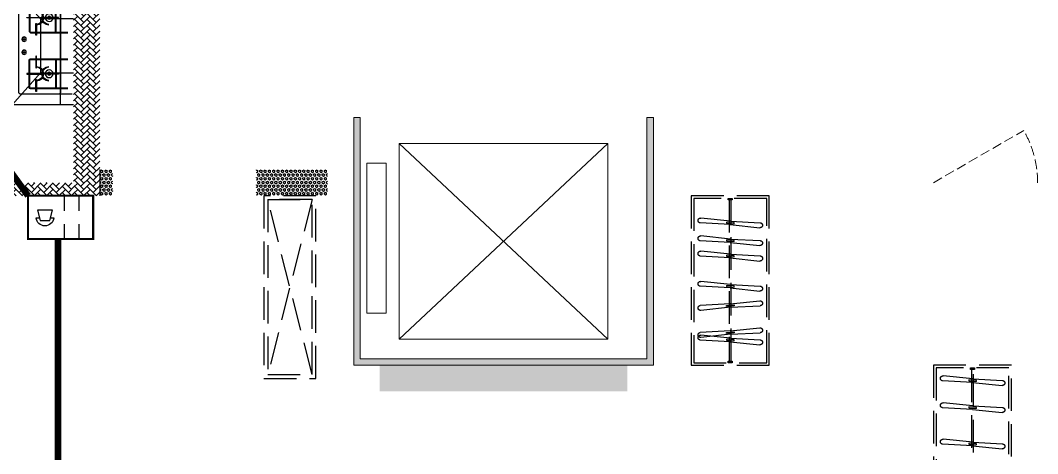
# Model space of a CAD drawing. Extents: x 3002737 to 4077523, y -995787 to -7267.
# Drawn here: x 3633645 to 3641454, y -802546 to -799225 of the extents above; entities that cross this region are included whole.
import ezdxf
from ezdxf.enums import TextEntityAlignment as Align

# ---------------------------------------------------------------- set-up
doc = ezdxf.new("R2010")
doc.units = 0
doc.header["$LTSCALE"] = 1000
doc.header["$MEASUREMENT"] = 0
doc.linetypes.add('A户型$0$DASH', pattern=[0.35, 0.25, -0.1])
doc.linetypes.add('DASH', pattern=[0.35, 0.25, -0.1])
doc.layers.get('0').update_dxf_attribs({"linetype": 'CONTINUOUS'})
for name, color, linetype in [('!!电气', 1, 'CONTINUOUS'), ('5fur', 175, 'CONTINUOUS'), ('EQUIP-安防', 3, 'CONTINUOUS'), ('LVTRY', 252, 'CONTINUOUS'), ('WIRE-照明', 2, 'CONTINUOUS'), ('保温', 6, 'CONTINUOUS'), ('建筑-排气道', 252, 'CONTINUOUS')]:
    doc.layers.add(name, color=color, linetype=linetype)
for name, color, linetype, lineweight in [('3.5方案汇报，与郭总、侯月琴确定户型_t8$0$STAIR', 2, 'CONTINUOUS', 18), ('PUB_HATCH', 8, 'CONTINUOUS', 9), ('WINDOW', 146, 'CONTINUOUS', 20), ('填充', 251, 'CONTINUOUS', 5), ('平面-空调预留孔', 252, 'CONTINUOUS', 15), ('立面-洞口示意', 252, 'CONTINUOUS', 13)]:
    doc.layers.add(name, color=color, linetype=linetype, lineweight=lineweight)
doc.styles.add('_TEL_DIM', font='SIMPLEX', dxfattribs={"width": 0.8, "height": 3.5, "bigfont": 'HZTXT'})
doc.styles.add('DIM_FONT', font='SIMPLEX', dxfattribs={"width": 0.7, "bigfont": 'GBCBIG'})
pattern_1 = [(90, (0, 0), (-16.49778, 1e-15), [9.525, -19.05]), (210, (0, 0), (8.24889, -14.2874966), [9.525, -19.05]), (150, (6e-16, 9.525), (-8.24889, -14.2874966), [9.525, -19.05])]
pattern_2 = [(45, (0, 0), (0, 47.4157523), [100.584, -33.528]), (135, (23.708, 23.708), (3e-15, 47.4157523), [100.584, -33.528])]

# ---------------------------------------------------------------- blocks, each defined once
blk = doc.blocks.new('dfgdfgsf')
at = {"layer": '5fur', "color": 252, "linetype": 'A户型$0$DASH'}
for p, q in [((2086566.6, -1251032.2), (2086536.6, -1251032.2)), ((2086536.6, -1251032.2), (2086536.6, -1251044.2)), ((2086536.6, -1251044.2), (2086566.6, -1251044.2)), ((2086559.1, -1251044.2), (2086559.1, -1252280.2)), ((2086566.6, -1251044.2), (2086566.6, -1251032.2)), ((2086550, -1251207.2), (2086321.1, -1251219.5)), ((2086552.1, -1251233.2), (2086324, -1251257)), ((2086550, -1251207.2), (2086778, -1251183.4)), ((2086552.1, -1251233.2), (2086781, -1251221)), ((2086550, -1251343.9), (2086321.1, -1251356.2)), ((2086552.1, -1251369.9), (2086324, -1251393.8)), ((2086550, -1251343.9), (2086777.6, -1251320.2)), ((2086552.1, -1251369.9), (2086781, -1251357.7)), ((2086550, -1251460.9), (2086321.1, -1251473.2)), ((2086550, -1251460.9), (2086778, -1251437.1)), ((2086552.1, -1251488.9), (2086324, -1251512.8)), ((2086552.3, -1251488.9), (2086781, -1251474.7)), ((2086550, -1251692.8), (2086321.1, -1251705.1)), ((2086550, -1251692.8), (2086778, -1251669)), ((2086552, -1251718.8), (2086323.9, -1251742.7)), ((2086552.1, -1251718.8), (2086781, -1251706.6)), ((2086550, -1251867.5), (2086321.1, -1251855.3)), ((2086552.1, -1251841.5), (2086324, -1251817.7)), ((2086552.1, -1251841.5), (2086781, -1251853.8)), ((2086550, -1251867.5), (2086778, -1251891.4)), ((2086550, -1252074.4), (2086321.1, -1252062.1)), ((2086552.1, -1252048.4), (2086324, -1252024.5)), ((2086550, -1252074.4), (2086778, -1252098.2)), ((2086550, -1252104.9), (2086778, -1252081.1)), ((2086552.1, -1252048.4), (2086781, -1252060.6)), ((2086550, -1252104.9), (2086321.1, -1252117.2)), ((2086552.1, -1252130.9), (2086324, -1252154.8)), ((2086552.1, -1252130.9), (2086781, -1252118.7)), ((2086566.6, -1252280.2), (2086536.6, -1252280.2)), ((2086536.6, -1252280.2), (2086536.6, -1252292.2)), ((2086536.6, -1252292.2), (2086566.6, -1252292.2)), ((2086566.6, -1252292.2), (2086566.6, -1252280.2)), ((2084706.6, -1252332.2), (2084676.6, -1252332.2)), ((2084676.6, -1252332.2), (2084676.6, -1252344.2)), ((2084676.6, -1252344.2), (2084706.6, -1252344.2)), ((2084690, -1252416.9), (2084918.1, -1252393.1)), ((2084699.1, -1252344.2), (2084699.1, -1254380.2)), ((2084706.6, -1252344.2), (2084706.6, -1252332.2)), ((2084690, -1252416.9), (2084461.1, -1252429.1)), ((2084692.1, -1252442.9), (2084464, -1252466.7)), ((2084692.1, -1252442.9), (2084921, -1252430.7)), ((2084690, -1252623.7), (2084461.1, -1252636)), ((2084690, -1252623.7), (2084918.1, -1252599.9)), ((2084692.1, -1252649.7), (2084921, -1252637.5)), ((2084692.1, -1252649.7), (2084464, -1252673.6)), ((2084690, -1252902.5), (2084461.1, -1252914.8)), ((2084692, -1252928.5), (2084463.9, -1252952.3)), ((2084690, -1252902.5), (2084918.1, -1252878.7)), ((2084692.1, -1252928.5), (2084921, -1252916.3))]:
    blk.add_line(p, q, dxfattribs=at)
for points in [[(2086851.6, -1252312.2), (2086251.6, -1252312.2), (2086251.6, -1251012.2), (2086851.6, -1251012.2)], [(2086831.6, -1252292.2), (2086271.6, -1252292.2), (2086271.6, -1251032.2), (2086831.6, -1251032.2)], [(2089731.6, -1252412.2), (2089731.6, -1251012.2), (2090131.6, -1251012.2), (2090131.6, -1252412.2)], [(2089761.6, -1252382.2), (2089761.6, -1251042.2), (2090101.6, -1251042.2), (2090101.6, -1252382.2)], [(2086580, -1251222.3), (2086522.1, -1251226.9), (2086521.4, -1251218.2), (2086579.3, -1251213.6)], [(2086580, -1251359), (2086522.1, -1251363.6), (2086521.4, -1251354.9), (2086579.3, -1251350.4)], [(2086580, -1251476), (2086522.1, -1251480.6), (2086521.4, -1251471.9), (2086579.3, -1251467.4)], [(2086580, -1251707.9), (2086522.1, -1251712.5), (2086521.4, -1251703.8), (2086579.3, -1251699.2)], [(2086580, -1251852.5), (2086522.1, -1251847.9), (2086521.4, -1251856.6), (2086579.3, -1251861.1)], [(2086580, -1252059.3), (2086522.1, -1252054.7), (2086521.4, -1252063.4), (2086579.3, -1252068)], [(2086580, -1252120), (2086522.1, -1252124.6), (2086521.4, -1252115.9), (2086579.3, -1252111.4)], [(2084991.6, -1254412.2), (2084391.6, -1254412.2), (2084391.6, -1252312.2), (2084991.6, -1252312.2)], [(2084971.6, -1254392.2), (2084411.6, -1254392.2), (2084411.6, -1252332.2), (2084971.6, -1252332.2)], [(2084720, -1252432), (2084662.1, -1252436.6), (2084661.5, -1252427.9), (2084719.3, -1252423.3)], [(2084720, -1252638.8), (2084662.1, -1252643.4), (2084661.5, -1252634.7), (2084719.3, -1252630.1)], [(2084720, -1252917.6), (2084662.1, -1252922.2), (2084661.5, -1252913.5), (2084719.3, -1252908.9)]]:
    blk.add_lwpolyline(points, close=True, dxfattribs=at)
for points in [[(2086544.1, -1252280.2), (2086544.1, -1251044.2)], [(2089761.6, -1252382.2), (2090101.6, -1251042.2), (2089761.6, -1251042.2), (2090101.6, -1252382.2)], [(2084684.1, -1254380.2), (2084684.1, -1252344.2)]]:
    blk.add_lwpolyline(points, dxfattribs=at)
for centre, radius, start, end in [((2086322.5, -1251238.2), 18.8, 94.51246, 274.51246), ((2086779.5, -1251202.2), 18.8, 274.51246, 94.51246), ((2086322.5, -1251375), 18.8, 94.51246, 274.51246), ((2086779.5, -1251338.9), 18.8, 274.51246, 94.51246), ((2086779.5, -1251455.9), 18.8, 274.51246, 94.51246), ((2086323.5, -1251492.9), 19.9, 97.25134, 271.62727), ((2086322.4, -1251723.9), 18.8, 94.51246, 274.51246), ((2086779.5, -1251687.8), 18.8, 274.51246, 94.51246), ((2086322.5, -1251836.5), 18.8, 85.48754, 265.48754), ((2086779.5, -1251872.6), 18.8, 265.48754, 85.48754), ((2086322.5, -1252043.3), 18.8, 85.48754, 265.48754), ((2086779.5, -1252079.4), 18.8, 265.48754, 85.48754), ((2086779.5, -1252099.9), 18.8, 274.51246, 94.51246), ((2086322.5, -1252136), 18.8, 94.51246, 274.51246), ((2084919.5, -1252411.9), 18.8, 274.51246, 94.51246), ((2084462.6, -1252447.9), 18.8, 94.51246, 274.51246), ((2084462.6, -1252654.8), 18.8, 94.51246, 274.51246), ((2084919.5, -1252618.7), 18.8, 274.51246, 94.51246), ((2084462.5, -1252933.6), 18.8, 94.51246, 274.51246), ((2084919.5, -1252897.5), 18.8, 274.51246, 94.51246)]:
    blk.add_arc(centre, radius, start, end, dxfattribs=at)
blk = doc.blocks.new('A-Kitchen-7')
at = {"layer": 'LVTRY'}
for p, q in [((-518.7, 779.7), (-7.2, 834.3)), ((-3.6, 810.6), (-515, 756)), ((-29.1, 767), (-35.2, 806.4)), ((-7.2, 834.3), (-3.6, 810.6)), ((-515, 756), (-518.7, 779.7)), ((515, 756), (-515, 756)), ((-515, 756), (-515, 40)), ((-485.6, 760.5), (-484.9, 756)), ((-29.1, 767), (-112.1, 756)), ((515, 780), (0, 780)), ((0, 756), (0, 780)), ((515, 756), (515, 780)), ((515, 40), (515, 756)), ((-515, 40), (515, 40))]:
    blk.add_line(p, q, dxfattribs=at)
blk.add_lwpolyline([(-468.9, 40), (-468.9, 0), (468.9, 0), (468.9, 40)], close=True, dxfattribs=at)
blk = doc.blocks.new('rtyg7uyhg')
at = {"layer": 'LVTRY'}
for p, q in [((193590.3, 45458.1), (193590.3, 45069.5)), ((194234.6, 45488.8), (193621, 45488.8)), ((194265.3, 45069.5), (194265.3, 45458.1)), ((193682.3, 45407), (193887.8, 45407)), ((193896.4, 45429.9), (193857.6, 45326.3)), ((193875.3, 45316), (193945.6, 45401.5)), ((193925.8, 45440.4), (193940.1, 45432.2)), ((194111.9, 45407), (194173.3, 45407)), ((193621, 45130.8), (193621, 45345.6)), ((193857.6, 45326.3), (193875.3, 45316)), ((194009.6, 45345.6), (194009.6, 45130.8)), ((194050.5, 45130.8), (194050.5, 45345.6)), ((194234.6, 45345.6), (194234.6, 45130.8)), ((193948.3, 45069.5), (193682.3, 45069.5)), ((194173.3, 45069.5), (194111.9, 45069.5)), ((193621, 45038.8), (194234.6, 45038.8))]:
    blk.add_line(p, q, dxfattribs=at)
for centre, radius in [((193866.4, 45437.7), 20.5), ((193989.2, 45437.7), 20.5), ((194071, 45437.7), 20.5), ((193815.3, 45238.2), 25.6), ((194137.5, 45238.2), 25.6)]:
    blk.add_circle(centre, radius, dxfattribs=at)
for centre, radius, start, end in [((193621, 45458.1), 30.7, 89.99999, 179.99999), ((194234.6, 45458.1), 30.7, 359.99999, 89.99999), ((193682.3, 45345.6), 61.4, 89.99999, 179.99999), ((193915.6, 45422.7), 20.5, 59.99999, 159.46231), ((193929.8, 45414.5), 20.5, 320.53767, 59.99999), ((193948.3, 45345.6), 61.4, 359.99999, 89.99999), ((194111.9, 45345.6), 61.4, 89.99999, 179.99999), ((194173.3, 45345.6), 61.4, 359.99999, 89.99999), ((193621, 45069.5), 30.7, 179.99999, 269.99999), ((193682.3, 45130.8), 61.4, 179.99999, 269.99999), ((193948.3, 45130.8), 61.4, 269.99999, 359.99999), ((194111.9, 45130.8), 61.4, 179.99999, 269.99999), ((194173.3, 45130.8), 61.4, 269.99999, 359.99999), ((194234.6, 45069.5), 30.7, 269.99999, 359.99999)]:
    blk.add_arc(centre, radius, start, end, dxfattribs=at)
at = {"layer": 'LVTRY', "style": 'DIM_FONT', "width": 0.8, "flags": 9}
for tag in ['YSIZE', 'XSIZE']:
    blk.add_attdef(tag, (193927.8, 45487.8), '', height=0.5, rotation=89.99999, dxfattribs=at)
blk = doc.blocks.new('FRSDFDGDGDRGDR')
at = {"layer": '平面-空调预留孔', "color": 252}
for p, q in [((699612.3, 775044), (699612.3, 775441.2)), ((699618.9, 775447.8), (699746.3, 775447.8)), ((699746.3, 775447.8), (699746.3, 775355.4)), ((699719.9, 775342.2), (699719.9, 775143)), ((699726.5, 775348.8), (699739.7, 775348.8)), ((699726.5, 775136.4), (699739.7, 775136.4)), ((699746.3, 775129.8), (699746.3, 775037.4)), ((699746.3, 775037.4), (699618.9, 775037.4))]:
    blk.add_line(p, q, dxfattribs=at)
blk.add_lwpolyline([(699766.1, 775166.7), (699792.5, 775153.5), (699792.5, 775057.2), (699766.1, 775044), (699766.1, 775017.6), (699618.9, 775017.6, -0.414214), (699592.5, 775044), (699592.5, 775441.2, -0.414214), (699618.9, 775467.6), (699766.1, 775467.6), (699766.1, 775441.2), (699792.5, 775428), (699792.5, 775331.6), (699766.1, 775318.4)], format="xyb", close=True, dxfattribs=at)
for centre, radius in [((699739.7, 775331.6), 10.6), ((699739.7, 775243.2), 15.8), ((699739.7, 775153.5), 10.6)]:
    blk.add_circle(centre, radius, dxfattribs=at)
for centre, start, end in [((699618.9, 775441.2), 90, 180), ((699726.5, 775342.2), 90, 180), ((699739.7, 775355.4), 270, 360), ((699726.5, 775143), 180, 270), ((699739.7, 775129.8), 0, 90), ((699618.9, 775044), 180, 270)]:
    blk.add_arc(centre, 6.6, start, end, dxfattribs=at)
blk = doc.blocks.new('*U171')
h = blk.add_hatch(color=5)
h.set_gradient(color1=(0, 0, 255), rotation=180, tint=1)
h.paths.add_polyline_path([(0, 0), (-6.35, -6.35), (-6.35, -2.159), (-15, -2.159), (-15, 2.159), (-6.35, 2.159), (-6.35, 6.35)])
at = {"color": 0, "linetype": 'Continuous'}
blk.add_lwpolyline([(0, 0), (-6.35, -6.35), (-6.35, -2.159), (-15, -2.159), (-15, 2.159), (-6.35, 2.159), (-6.35, 6.35)], close=True, dxfattribs=at)
blk = doc.blocks.new('VXCVXVXVDXVDX')
at = {"layer": 'PUB_HATCH'}
blk.add_hatch(color=252, dxfattribs=at).paths.add_polyline_path([(436751.6, 295600.4), (436751.6, 295330.4), (436646.6, 295330.4), (436646.6, 295345.4), (436716.6, 295345.4), (436736.6, 295365.4), (436736.6, 295565.4), (436716.6, 295585.4), (436466.6, 295585.4), (436446.6, 295565.4), (436446.6, 295365.4), (436466.6, 295345.4), (436536.6, 295345.4), (436536.6, 295330.4), (436431.6, 295330.4), (436431.6, 295600.4)])
at = {"layer": 'LVTRY', "color": 252}
for p, q in [((436536.6, 295345.4), (436536.6, 295330.4)), ((436646.6, 295345.4), (436646.6, 295330.4)), ((436416.6, 294415.4), (436886.8, 294415.4)), ((436516.6, 293515.4), (436516.6, 294415.4)), ((436670.8, 294172.4), (436886.8, 294415.4)), ((436886.8, 294415.4), (436886.8, 293515.4)), ((436826.6, 294335.4), (436426.6, 294335.4)), ((436516.6, 294325.4), (436516.6, 293605.4)), ((436836.6, 293605.4), (436836.6, 294325.4)), ((436461.6, 294295.4), (436746.6, 294295.4)), ((436461.6, 294290.4), (436746.6, 294290.4)), ((436551.6, 294075.4), (436551.6, 294285.4)), ((436556.6, 294075.4), (436556.6, 294285.4)), ((436701.8, 294225.4), (436701.8, 294315.4)), ((436701.8, 294315.4), (436706.3, 294315.4)), ((436706.3, 294315.4), (436706.3, 294225.4)), ((436751.6, 294285.4), (436751.6, 294075.4)), ((436756.6, 294285.4), (436756.6, 294075.4)), ((436416.6, 294172.4), (436670.8, 294172.4)), ((436516.6, 293757.3), (436516.6, 294172.4)), ((436531.6, 294182.6), (436659.1, 294182.6)), ((436531.6, 294178.1), (436531.6, 294182.6)), ((436659.1, 294178.1), (436531.6, 294178.1)), ((436776.6, 294182.6), (436649.1, 294182.6)), ((436649.1, 294182.6), (436649.1, 294178.1)), ((436649.1, 294178.1), (436776.6, 294178.1)), ((436659.1, 294182.6), (436659.1, 294178.1)), ((436670.8, 294172.4), (436670.8, 293757.3)), ((436706.3, 294225.4), (436701.8, 294225.4)), ((436776.6, 294178.1), (436776.6, 294182.6)), ((436706.3, 294135.4), (436701.8, 294135.4)), ((436701.8, 294135.4), (436701.8, 294045.4)), ((436706.3, 294045.4), (436706.3, 294135.4)), ((436746.6, 294070.4), (436461.6, 294070.4)), ((436746.6, 294065.4), (436461.6, 294065.4)), ((436701.8, 294045.4), (436706.3, 294045.4)), ((436816, 294015.4), (436777.2, 294015.4)), ((436796.6, 293996), (436796.6, 294034.8)), ((436796.6, 293896), (436796.6, 293934.8)), ((436746.6, 293865.4), (436461.6, 293865.4)), ((436746.6, 293860.4), (436461.6, 293860.4)), ((436551.6, 293855.4), (436551.6, 293645.4)), ((436556.6, 293855.4), (436556.6, 293645.4)), ((436701.8, 293795.4), (436701.8, 293885.4)), ((436701.8, 293885.4), (436706.3, 293885.4)), ((436706.3, 293885.4), (436706.3, 293795.4)), ((436751.6, 293645.4), (436751.6, 293855.4)), ((436756.6, 293645.4), (436756.6, 293855.4)), ((436816, 293915.4), (436777.2, 293915.4)), ((436706.3, 293795.4), (436701.8, 293795.4)), ((436670.8, 293757.3), (436416.6, 293757.3)), ((436659.1, 293752.6), (436531.6, 293752.6)), ((436531.6, 293752.6), (436531.6, 293748.1)), ((436531.6, 293748.1), (436659.1, 293748.1)), ((436649.1, 293748.1), (436649.1, 293752.6)), ((436649.1, 293752.6), (436776.6, 293752.6)), ((436776.6, 293748.1), (436649.1, 293748.1)), ((436659.1, 293748.1), (436659.1, 293752.6)), ((436886.8, 293515.4), (436670.8, 293757.3)), ((436706.3, 293705.4), (436701.8, 293705.4)), ((436701.8, 293705.4), (436701.8, 293615.4)), ((436706.3, 293615.4), (436706.3, 293705.4)), ((436776.6, 293752.6), (436776.6, 293748.1)), ((436461.6, 293640.4), (436746.6, 293640.4)), ((436461.6, 293635.4), (436746.6, 293635.4)), ((436426.6, 293595.4), (436826.6, 293595.4)), ((436701.8, 293615.4), (436706.3, 293615.4)), ((436886.8, 293515.4), (436416.6, 293515.4))]:
    blk.add_line(p, q, dxfattribs=at)
for points in [[(436416.6, 295615.4), (436766.6, 295615.4), (436766.6, 295315.4), (436416.6, 295315.4)], [(436431.6, 295600.4), (436751.6, 295600.4), (436751.6, 295330.4), (436431.6, 295330.4)], [(436716.6, 295345.4), (436466.6, 295345.4), (436446.6, 295365.4), (436446.6, 295565.4), (436466.6, 295585.4), (436716.6, 295585.4), (436736.6, 295565.4), (436736.6, 295365.4), (436716.6, 295345.4)]]:
    blk.add_lwpolyline(points, close=True, dxfattribs=at)
blk.add_lwpolyline([(437016.6, 292915.4), (437016.6, 295015.4), (438516.6, 295015.4), (438516.6, 293789.4)], dxfattribs=at)
for centre, radius in [((436604.1, 294180.4), 29.7), ((436604.1, 294180.4), 11.7), ((436796.6, 294015.4), 17), ((436796.6, 293915.4), 17), ((436604.1, 293750.4), 29.7), ((436604.1, 293750.4), 11.7)]:
    blk.add_circle(centre, radius, dxfattribs=at)
for centre, radius, start, end in [((436526.6, 294325.4), 10, 90, 180), ((436826.6, 294325.4), 10, 0, 90), ((436561.6, 294285.4), 10, 90, 180), ((436561.6, 294285.4), 5, 90, 180), ((436746.6, 294285.4), 10, 0, 90), ((436746.6, 294285.4), 5, 0, 90), ((436604.1, 294180.4), 56.7, 2.27424, 87.72576), ((436604.1, 294180.4), 52.2, 2.47041, 87.52959), ((436604.1, 294180.4), 56.7, 272.27424, 357.72576), ((436604.1, 294180.4), 52.2, 272.47041, 357.52959), ((436704.1, 294180.4), 56.7, 92.27424, 177.72576), ((436704.1, 294180.4), 56.7, 182.27424, 267.72576), ((436704.1, 294180.4), 52.2, 92.47041, 177.52959), ((436704.1, 294180.4), 52.2, 182.47041, 267.52959), ((436561.6, 294075.4), 10, 180, 270), ((436561.6, 294075.4), 5, 180, 270), ((436746.6, 294075.4), 5, 270, 0), ((436746.6, 294075.4), 10, 270, 0), ((436561.6, 293855.4), 10, 90, 180), ((436561.6, 293855.4), 5, 90, 180), ((436746.6, 293855.4), 10, 0, 90), ((436746.6, 293855.4), 5, 0, 90), ((436604.1, 293750.4), 56.7, 2.27424, 87.72576), ((436604.1, 293750.4), 52.2, 2.47041, 87.52959), ((436704.1, 293750.4), 56.7, 92.27424, 177.72576), ((436704.1, 293750.4), 52.2, 92.47041, 177.52959), ((436604.1, 293750.4), 56.7, 272.27424, 357.72576), ((436604.1, 293750.4), 52.2, 272.47041, 357.52959), ((436704.1, 293750.4), 56.7, 182.27424, 267.72576), ((436704.1, 293750.4), 52.2, 182.47041, 267.52959), ((436561.6, 293645.4), 10, 180, 270), ((436561.6, 293645.4), 5, 180, 270), ((436746.6, 293645.4), 5, 270, 0), ((436746.6, 293645.4), 10, 270, 0), ((436526.6, 293605.4), 10, 180, 270), ((436826.6, 293605.4), 10, 270, 0)]:
    blk.add_arc(centre, radius, start, end, dxfattribs=at)
at = {"layer": '立面-洞口示意', "color": 252}
blk.add_lwpolyline([(436416.6, 295615.4), (436645.1, 295521.4), (436766.6, 295315.4)], dxfattribs=at)
at = {"color": 252, "rotation": 90}
blk.add_blockref('FRSDFDGDGDRGDR', (1212534.1, -404177.2), dxfattribs=at)
at = {"color": 252, "xscale": -1}
blk.add_blockref('rtyg7uyhg', (632006.9, 250026.6), dxfattribs=at)
at = {"layer": 'LVTRY', "color": 252, "extrusion": (0, 0, -1), "xscale": -0.7999999999883585, "yscale": 0.7999999999883585, "zscale": -0.7999999999883585, "rotation": 270}
blk.add_blockref('A-Kitchen-7', (-439116.6, 293377.4), dxfattribs=at)
at = {"layer": '建筑-排气道', "color": 252, "extrusion": (0, 0, -1), "xscale": 5, "yscale": 5, "zscale": -5, "rotation": 90}
blk.add_blockref('*U171', (-436581.7, 295283.1), dxfattribs=at)
blk = doc.blocks.new('VXVXVXDVXDVXVDX')
at = {"layer": '保温', "linetype": 'ByBlock', "ltscale": 10}
h = blk.add_hatch(dxfattribs=at)
h.set_pattern_fill('AR-HBONE', color=251, scale=55)
h.set_pattern_definition(pattern_2)
h.paths.add_polyline_path([(436416.6, 294915.4), (436216.6, 294915.4), (436216.6, 292815.4), (436416.6, 292815.2)])
at = {"layer": '保温', "linetype": 'Continuous', "ltscale": 10}
h = blk.add_hatch(dxfattribs=at)
h.set_pattern_fill('HEX', color=251, scale=10, angle=90, style=0)
h.set_pattern_definition(pattern_1)
h.paths.add_polyline_path([(435016.6, 292815.4), (435016.6, 293015.4), (434466.6, 293015.4), (434466.6, 292815.4)])
h = blk.add_hatch(dxfattribs=at)
h.set_pattern_fill('HEX', color=251, scale=10, angle=90, style=0)
h.set_pattern_definition(pattern_1)
h.paths.add_polyline_path([(436216.6, 292815.4), (436216.6, 293015.4), (436116.6, 293015.4), (436116.6, 292815.4)])
at = {"layer": '保温', "linetype": 'ByBlock', "ltscale": 10}
h = blk.add_hatch(dxfattribs=at)
h.set_pattern_fill('AR-HBONE', color=251, scale=55)
h.set_pattern_definition(pattern_2)
h.paths.add_polyline_path([(437016.6, 292815.4), (437016.6, 292915.4), (436416.6, 292915.4), (436416.6, 292815.4)])
at = {"layer": '保温', "linetype": 'Continuous', "ltscale": 10}
h = blk.add_hatch(dxfattribs=at)
h.set_pattern_fill('HEX', color=251, scale=10, angle=90, style=0)
h.set_pattern_definition(pattern_1)
h.paths.add_polyline_path([(434066.6, 291315.4), (434066.6, 291515.4), (432166.6, 291515.4), (432166.6, 291315.4)])
at = {"layer": '保温', "color": 251, "linetype": 'ByBlock', "ltscale": 10}
blk.add_line((436216.6, 293015.4), (436216.6, 292815.4), dxfattribs=at)
blk = doc.blocks.new('A$C100F5A36')
at = {"layer": '填充'}
h = blk.add_hatch(dxfattribs=at)
h.set_pattern_fill('隔热材料02', color=252, scale=100, style=0)
h.set_pattern_definition([(0, (-1149905.93, -622721.03), (0, 50), []), (0, (-1149905.93, -622704.364), (0, 50), []), (270, (-1149862.19, -622695.733), (50, -9e-15), [5.01775, -44.98225]), (270, (-1149899.65, -622695.733), (50, -9e-15), [5.01775, -44.98225]), (90, (-1149874.137, -622729.66), (-50, 3e-15), [5.01775, -44.98225]), (90, (-1149887.7, -622729.66), (-50, 3e-15), [5.01775, -44.98225]), (180, (-1149855.907, -622737.697), (-6e-15, -50), [50.02425, 0.02425]), (135, (-1149869.864, -622735.19), (3e-15, 49.99987405), [4.268, -66.44275]), (116.56505, (-1149822.882, -622732.17), (0.00011283, 49.99993342), [2.805, -108.9985]), (116.56505, (-1149872.882, -622732.17), (0.00011283, 49.99993342), [2.805, -108.9985]), (153.43495, (-1149814.847, -622737.697), (-0.0001128, 49.9999334), [5.61, -106.1935]), (153.43495, (-1149864.847, -622737.697), (-0.0001128, 49.9999334), [5.61, -106.1935]), (63.43495, (-1149824.137, -622724.644), (-0.00011283, 49.99993342), [26.714, -85.0895]), (63.43495, (-1149874.137, -622724.644), (-0.00011283, 49.99993342), [26.714, -85.0895]), (116.56505, (-1149812.19, -622695.733), (0.00011283, 49.99993342), [2.805, -108.9985]), (116.56505, (-1149862.19, -622695.733), (0.00011283, 49.99993342), [2.805, -108.9985]), (135, (-1149863.444, -622693.224), (3e-15, 49.99987405), [4.268, -66.44275]), (153.43495, (-1149816.462, -622690.206), (-0.0001128, 49.9999334), [5.61, -106.1935]), (153.43495, (-1149866.462, -622690.206), (-0.0001128, 49.9999334), [5.61, -106.1935]), (45, (-1149898.394, -622693.224), (0, 49.99987405), [4.268, -66.44275]), (63.43495, (-1149849.649, -622695.733), (-0.00011283, 49.99993342), [2.805, -108.9985]), (63.43495, (-1149899.649, -622695.733), (-0.00011283, 49.99993342), [2.805, -108.9985]), (26.56505, (-1149845.376, -622690.206), (0.0001128, 49.9999334), [5.61, -106.1935]), (26.56505, (-1149895.376, -622690.206), (0.0001128, 49.9999334), [5.61, -106.1935]), (116.56505, (-1149837.702, -622724.644), (0.00011283, 49.99993342), [26.714, -85.0895]), (116.56505, (-1149887.702, -622724.644), (0.00011283, 49.99993342), [26.714, -85.0895]), (45, (-1149891.974, -622735.19), (0, 49.99987405), [4.268, -66.44275]), (63.43495, (-1149838.956, -622732.17), (-0.00011283, 49.99993342), [2.805, -108.9985]), (63.43495, (-1149888.956, -622732.17), (-0.00011283, 49.99993342), [2.805, -108.9985]), (26.56505, (-1149846.99, -622737.697), (0.0001128, 49.9999334), [5.61, -106.1935]), (26.56505, (-1149896.99, -622737.697), (0.0001128, 49.9999334), [5.61, -106.1935])])
h.paths.add_polyline_path([(48202.5, -12082.4), (48152.5, -12082.4), (48152.5, -13982.4), (50452.5, -13982.4), (50452.5, -12082.4), (50402.5, -12082.4), (50402.5, -13932.4), (48202.5, -13932.4)])
at = {"layer": '3.5方案汇报，与郭总、侯月琴确定户型_t8$0$STAIR', "color": 252}
for p, q in [((48502.5, -12282.4), (50102.5, -13782.4)), ((50102.5, -12282.4), (48502.5, -13782.4))]:
    blk.add_line(p, q, dxfattribs=at)
for points in [[(50102.5, -13782.4), (50102.5, -12282.4), (48502.5, -12282.4), (48502.5, -13782.4)], [(48402.5, -13582.4), (48402.5, -12432.4), (48252.5, -12432.4), (48252.5, -13582.4)]]:
    blk.add_lwpolyline(points, close=True, dxfattribs=at)
at = {"layer": 'WINDOW', "color": 252, "linetype": 'DASH', "ltscale": 0.3}
blk.add_lwpolyline([(52602.5, -12582.4), (53295.3, -12182.4, -0.131652), (53402.5, -12582.4)], format="xyb", dxfattribs=at)
at = {"layer": '填充', "color": 252}
blk.add_lwpolyline([(48202.5, -12082.4), (48152.5, -12082.4), (48152.5, -13982.4), (50452.5, -13982.4), (50452.5, -12082.4), (50402.5, -12082.4), (50402.5, -13932.4), (48202.5, -13932.4)], close=True, dxfattribs=at)
at = {"color": 252, "xscale": -1}
for name in ['VXVXVXDVXDVXVDX', 'VXCVXVXVDXVDX']:
    blk.add_blockref(name, (482419, -305497.8), dxfattribs=at)
at = {"layer": 'WINDOW', "color": 252, "xscale": -1}
blk.add_blockref('dfgdfgsf', (2137594, 1238329.8), dxfattribs=at)
blk = doc.blocks.new('$equip$00002628')
at = {"linetype": 'Continuous'}
for p, q in [((-0.625, 0.415), (0.625, 0.415)), ((-0.625, -0.415), (-0.625, 0.415)), ((0.071, 0.129), (0.071, 0.415)), ((0.35, 0.129), (0.35, 0.415)), ((0.625, 0.415), (0.625, -0.415)), ((-0.472, 0.01), (-0.409, 0.01)), ((-0.446, -0.138), (-0.395, 0.058)), ((-0.395, 0.058), (-0.395, 0.058)), ((-0.395, 0.058), (-0.206, 0.058)), ((-0.206, 0.058), (-0.155, -0.138)), ((-0.191, 0.01), (-0.129, 0.01)), ((-0.155, -0.138), (-0.446, -0.138)), ((0.071, -0.415), (0.071, -0.129)), ((0.35, -0.415), (0.35, -0.129)), ((0.625, -0.415), (-0.625, -0.415))]:
    blk.add_line(p, q, dxfattribs=at)
at = {"const_width": 0.04}
blk.add_lwpolyline([(-0.625, 0.415), (0.625, 0.415), (0.625, -0.415), (-0.625, -0.415), (-0.625, 0.415), (0.625, 0.415)], dxfattribs=at)
at = {"linetype": 'Continuous'}
blk.add_arc((-0.3, -0.011), 0.173, 6.9897, 173.0103, dxfattribs=at)
for p in [(0, 0.415), (-0.625, 0), (0.625, 0), (0, -0.415)]:
    blk.add_point(p)
at = {"color": 7, "style": '_TEL_DIM', "flags": 1}
blk.add_attdef('A', text='', height=0.000025, dxfattribs=at).set_placement((0, 0), align=Align.MIDDLE_CENTER)

msp = doc.modelspace()

# ---------------------------------------------------------------- block references
at = {"layer": '!!电气'}
msp.add_blockref('A$C100F5A36', (3588051.8, -787886.6), dxfattribs=at)

# ---------------------------------------------------------------- next in the draw order: linework, layer by layer
at = {"layer": 'WIRE-照明', "color": 6, "const_width": 50}
for points in [[(3633704.3, -800569), (3632843.7, -799379.6)], [(3633934.3, -803230.5), (3633934.3, -800901)]]:
    msp.add_lwpolyline(points, dxfattribs=at)

# ---------------------------------------------------------------- next in the draw order: block references
at = {"layer": 'EQUIP-安防', "color": 4, "xscale": -400, "yscale": 400, "zscale": 400, "rotation": 180}
msp.add_blockref('$equip$00002628', (3633954.3, -800735), dxfattribs=at)

doc.saveas('drawing.dxf')
